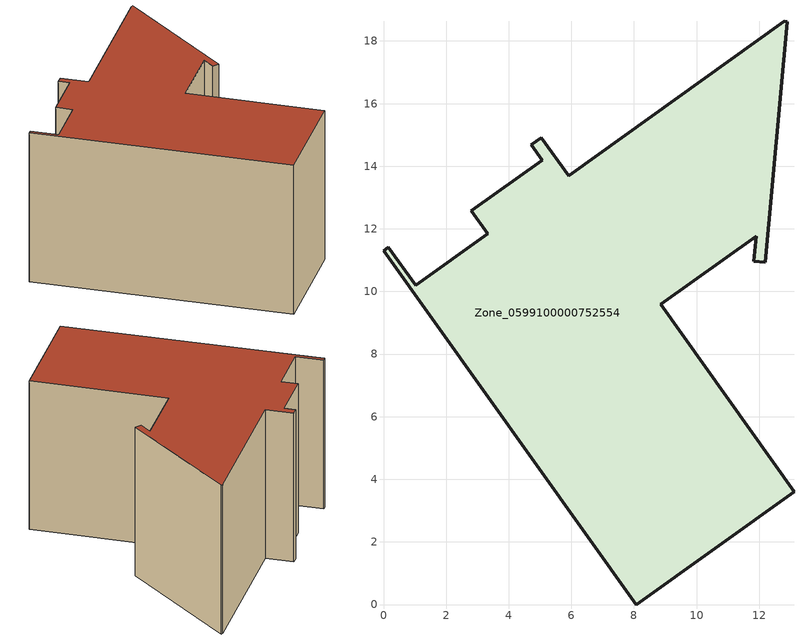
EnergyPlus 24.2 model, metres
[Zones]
Zone_0599100000752554
 floor ground (C_G): 1.02,10.2 3.33,11.85 2.81,12.58 5.07,14.2 4.72,14.68 5.04,14.91 5.91,13.69 12.8,18.62 12.9,18.62 12.19,10.93 11.83,10.96 11.9,11.76 8.86,9.59 13.11,3.61 8.08,0 0,11.3 0.16,11.41 z0
 wall outside (C_F): 11.9,11.76 11.83,10.96 12.19,10.93 12.9,18.62 12.8,18.62 5.91,13.69 5.04,14.91 4.72,14.68 5.07,14.2 2.81,12.58 3.33,11.85 1.02,10.2 0.16,11.41 0,11.3 8.08,0 13.11,3.61 8.86,9.59 11.9,11.76 z0:8.52
 roof outside (C_R): 0,11.3 8.08,0 13.11,3.61 8.86,9.59 11.9,11.76 11.83,10.96 12.19,10.93 12.9,18.62 12.8,18.62 5.91,13.69 5.04,14.91 4.72,14.68 5.07,14.2 2.81,12.58 3.33,11.85 1.02,10.2 0.16,11.41 z8.52
[BUILDING]
Pand.0599100000752554: North Axis=0; Terrain=City; Loads Convergence Tolerance Value=0.04; Temperature Convergence Tolerance Value=0.4; Solar Distribution=FullExterior; Maximum Number of Warmup Days=25; Minimum Number of Warmup Days=1
[Site:Location]
Rotterdam.The.Hague.AP_ZH_NLD Design_Conditions: Latitude=51.96; Longitude=4.45; Time Zone=1; Elevation=-4.5
[SITE:GROUNDTEMPERATURE:BUILDINGSURFACE]
18, 18, 18, 18, 18, 18, 18, 18, 18, 18, 18, 18
[MATERIAL] Thermal Absorptance=0.9; Solar Absorptance=0.7; Visible Absorptance=0.7
Name | Roughness | Thickness | Conductivity | Density | Specific Heat
G.TC.2006-2014 | MediumSmooth | 0.15 | 0.06 | 540 | 1210
F.TC.2006-2014 | Rough | 0.3 | 0.12 | 1920 | 840
R.TC.2006-2014 | MediumRough | 0.2 | 0.08 | 1500 | 1000
[CONSTRUCTION]
C_G: G.TC.2006-2014
C_F: F.TC.2006-2014
C_R: R.TC.2006-2014
[ZONE]
Zone_0599100000752554: Type=1; Multiplier=1; Ceiling Height=Autocalculate; Volume=Autocalculate; Floor Area=autocalculate; Part of Total Floor Area=Yes
[ZONEINFILTRATION:DESIGNFLOWRATE]
Infil_Zone_0599100000752554: Zone or ZoneList or Space or SpaceList=Zone_0599100000752554; Schedule=AlwaysOn; Design Flow Rate Calculation Method=Flow/Area; Flow Rate per Floor Area=0.0015; Constant Term Coefficient=1; Temperature Term Coefficient=0; Velocity Term Coefficient=0; Velocity Squared Term Coefficient=0
[HVACTEMPLATE:ZONE:IDEALLOADSAIRSYSTEM]
Zone_0599100000752554: Maximum Heating Supply Air Temperature=50; Minimum Cooling Supply Air Temperature=13; Maximum Heating Supply Air Humidity Ratio=0.0156; Minimum Cooling Supply Air Humidity Ratio=0.0077; Heating Limit=NoLimit; Cooling Limit=NoLimit; Dehumidification Control Type=ConstantSensibleHeatRatio; Cooling Sensible Heat Ratio=0.7; Dehumidification Setpoint=60; Humidification Control Type=None; Humidification Setpoint=30; Outdoor Air Method=None; Outdoor Air Flow Rate per Person=0.00944; Outdoor Air Flow Rate per Zone Floor Area=0; Outdoor Air Flow Rate per Zone=0; Demand Controlled Ventilation Type=None; Outdoor Air Economizer Type=NoEconomizer; Heat Recovery Type=None; Sensible Heat Recovery Effectiveness=0.7; Latent Heat Recovery Effectiveness=0.65
[ZONECONTROL:THERMOSTAT]
ThermostatControl_Zone_0599100000752554: Zone or ZoneList=Zone_0599100000752554; Control Type Schedule=DualSetpointControlType; Control 1=Thermostat_Zone_0599100000752554; Temperature Difference Between Cutout And Setpoint=0
[THERMOSTATSETPOINT:DUALSETPOINT]
Thermostat_Zone_0599100000752554: Heating Setpoint Temperature Schedule=HeatingSetpoint_Zone_0599100000752554; Cooling Setpoint Temperature Schedule=CoolingSetpoint_Zone_0599100000752554
[SCHEDULE:COMPACT]
HeatingSetpoint_Zone_0599100000752554: Through: 12/31, For: AllDays, Until: 24:00, 21
CoolingSetpoint_Zone_0599100000752554: Through: 12/31, For: AllDays, Until: 24:00, 24
DualSetpointControlType: Through: 12/31, For: AllDays, Until: 24:00, 4
AlwaysOn: Through: 12/31, For: AllDays, Until: 24:00, 1
